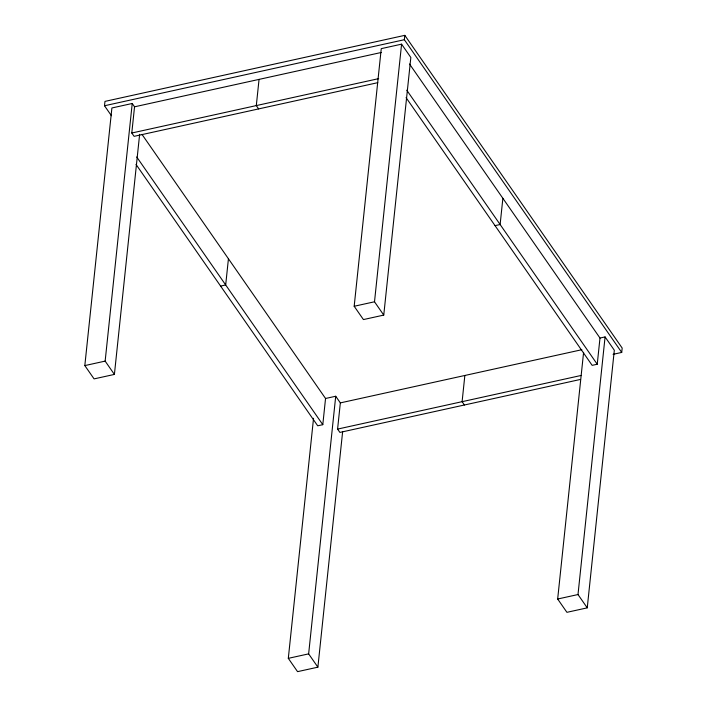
<?xml version="1.0" encoding="UTF-8"?>
<svg xmlns="http://www.w3.org/2000/svg" width="707" height="707" viewBox="0 0 707 707"><rect width="100%" height="100%" fill="white"/><g stroke="black" fill="none" stroke-linecap="round" stroke-linejoin="round"><path stroke-width="1.06" d="M111.441 115.727L104.503 105.758L104.963 101.393L404.819 35.35L622.178 348.065L621.718 352.431L613.084 354.331M139.632 134.33L114.401 374.418L94.075 378.89L84.822 365.59L111.9 107.968L132.227 103.487L134.542 106.81L131.785 133.013L134.1 136.336L377.768 82.675M114.401 374.418L105.149 361.109L132.227 103.487M228.432 258.753L225.683 284.956L220.593 286.079M259.054 79.387L256.305 105.59L258.612 108.913M342.656 431.473L317.885 667.169L297.559 671.65L288.306 658.341L313.546 418.261M136.009 164.377L317.717 425.8L322.799 424.677L325.547 398.483L141.966 134.357M317.885 667.169L308.641 653.869L335.719 396.247L325.547 398.483M580.341 379.465L339.899 432.419L337.584 429.096L340.341 402.893L335.719 396.247M354.18 306.264L381.259 48.642L401.585 44.161L410.838 57.47L383.76 315.092L363.433 319.573L354.18 306.264L374.507 301.783L383.76 315.092M374.507 301.783L401.585 44.161M621.718 352.431L404.36 39.716L404.819 35.35M464.853 375.47L462.104 401.673L464.411 404.996M502.871 198.314L500.123 224.517L495.041 225.63M409.512 64.001L599.987 338.034L605.077 336.921L614.321 350.23L587.243 607.852L566.917 612.324L557.664 599.015L583.593 352.36M406.065 97.628L592.157 365.36L597.238 364.238L599.987 338.034M587.243 607.852L577.999 594.543L605.077 336.921M104.503 105.758L404.36 39.716M134.542 106.81L381.427 52.442M131.785 133.013L378.669 78.636M84.822 365.59L105.149 361.109M340.341 402.893L581.852 349.709M337.584 429.096L581.251 375.435M288.306 658.341L308.641 653.869M557.664 599.015L577.999 594.543M406.764 90.196L597.238 364.238M136.707 156.954L322.799 424.677"/></g></svg>
